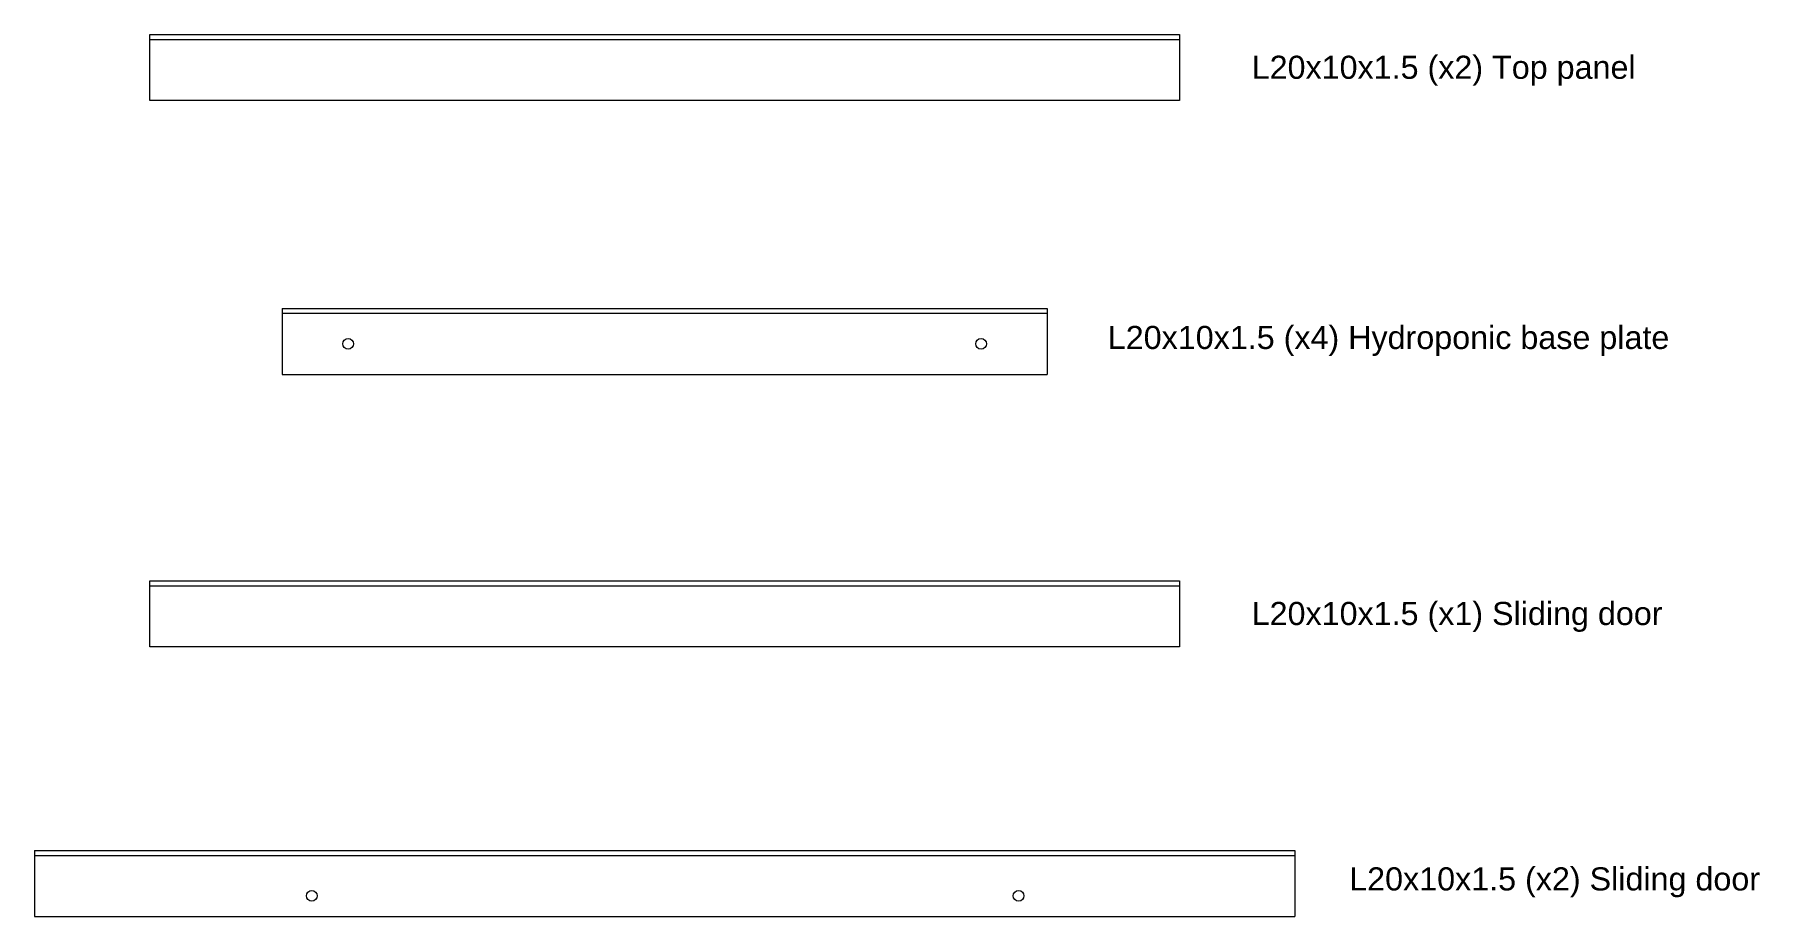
# Model space of a CAD drawing. Header units: millimetres. Extents: x -68 to 455, y 2390 to 2657.
import ezdxf

# ---------------------------------------------------------------- set-up
doc = ezdxf.new("R2010")
doc.units = ezdxf.units.MM
doc.layers.add('AUX L20x10x1.5', color=1, linetype='CONTINUOUS', lineweight=5, true_color=0xff0000)
doc.layers.add('COTAS', color=4, linetype='CONTINUOUS', lineweight=25, true_color=0x00ffff)
doc.styles.add('textstyle0', font='')
doc.styles.add('textstyle1', font='')
doc.styles.add('textstyle2', font='')
doc.styles.add('textstyle3', font='')
doc.styles.get('textstyle0').set_extended_font_data('Arial')
doc.styles.get('textstyle1').set_extended_font_data('Arial')
doc.styles.get('textstyle2').set_extended_font_data('Arial')
doc.styles.get('textstyle3').set_extended_font_data('Arial')

msp = doc.modelspace()

# ---------------------------------------------------------------- linework, layer by layer
at = {"layer": 'AUX L20x10x1.5', "ltscale": 5}
for p, q in [((-32.7, 2657.13), (279.3, 2657.13)), ((-32.7, 2637.13), (-32.7, 2657.13)), ((279.3, 2657.13), (279.3, 2637.13)), ((279.3, 2637.13), (-32.7, 2637.13)), ((-32.7, 2491.65), (279.3, 2491.65)), ((-32.7, 2471.65), (-32.7, 2491.65)), ((279.3, 2491.65), (279.3, 2471.65)), ((279.3, 2471.65), (-32.7, 2471.65))]:
    msp.add_line(p, q, dxfattribs=at)
at = {"layer": 'AUX L20x10x1.5'}
for p, q in [((-32.7, 2655.63), (279.3, 2655.63)), ((7.43, 2574.17), (239.17, 2574.17)), ((7.43, 2574.17), (7.43, 2554.17)), ((7.43, 2572.67), (239.17, 2572.67)), ((239.17, 2574.17), (239.17, 2554.17)), ((7.43, 2554.17), (239.17, 2554.17)), ((-32.7, 2490.15), (279.3, 2490.15)), ((-67.59, 2409.93), (314.2, 2409.93)), ((-67.59, 2409.93), (-67.59, 2389.93)), ((314.2, 2409.93), (314.2, 2389.93)), ((-67.59, 2408.43), (314.2, 2408.43)), ((-67.59, 2389.93), (314.2, 2389.93))]:
    msp.add_line(p, q, dxfattribs=at)
for centre in [(27.42, 2563.42), (219.19, 2563.42), (16.41, 2396.18), (230.56, 2396.18)]:
    msp.add_circle(centre, 1.63, dxfattribs=at)

# ---------------------------------------------------------------- texts
at = {"layer": 'COTAS', "char_height": 7, "attachment_point": 1}
for s, insert, style in [('L20x10x1.5 (x2) Top panel', (301.17, 2650.71), 'textstyle2'), ('L20x10x1.5 (x4) Hydroponic base plate', (257.58, 2568.85), 'textstyle3'), ('L20x10x1.5 (x1) Sliding door', (301.17, 2485.23), 'textstyle0'), ('L20x10x1.5 (x2) Sliding door', (330.72, 2404.82), 'textstyle1')]:
    msp.add_mtext(s, dxfattribs=dict(at, insert=insert, style=style))

doc.saveas('drawing.dxf')
